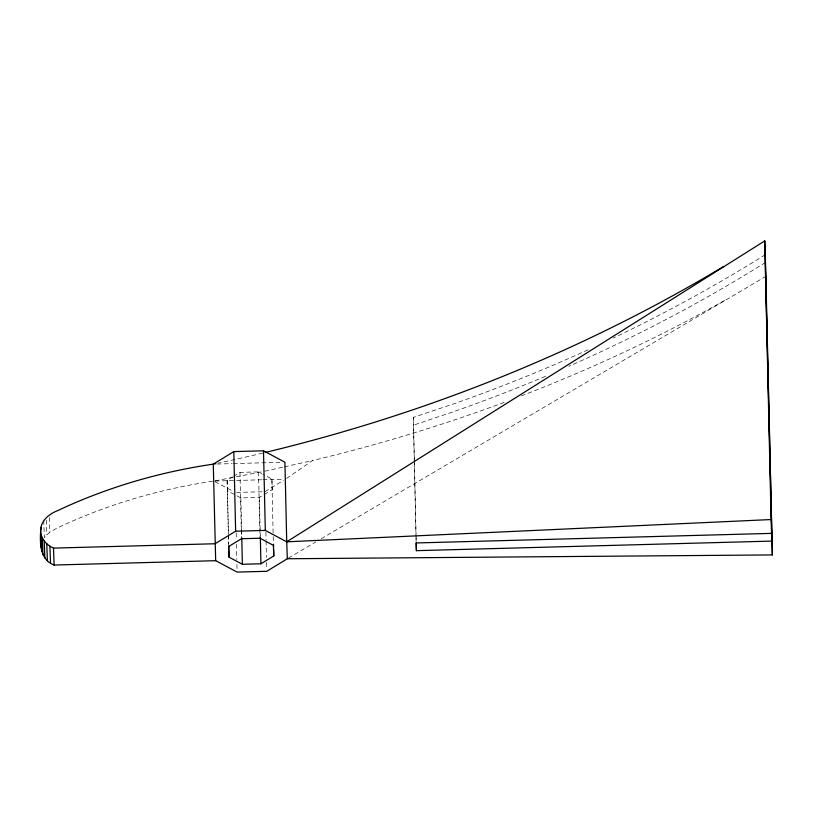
<?xml version="1.0" encoding="UTF-8"?>
<svg xmlns="http://www.w3.org/2000/svg" width="813" height="813" viewBox="0 0 813 813"><rect width="100%" height="100%" fill="white"/><g stroke="black" fill="none" stroke-linecap="round" stroke-linejoin="round"><path stroke-width="0.61" stroke-dasharray="4.07 3.05" d="M212.671 481.245A476.804 391.51 -2 0 0 57.997 527.667L49.806 532.088L44.369 537.617L43.76 520.676M286.562 478.43L312.588 460.534A1441.764 1174.876 0.4 0 0 505.788 401.785M228.331 534.05L227.112 480.219L232.467 476.957M233.534 476.296L239.967 472.383L258.514 471.886L261.857 473.664M264.957 491.682L283.351 480.463M227.112 480.219L227.488 490.808L240.872 497.932L259.418 497.434L272.274 489.599L271.898 479.009L262.975 474.264M288.422 558.104L315.749 541.966M321.216 538.734L766.029 276.278M414.295 461.794L413.289 417.415L456.103 403.024A1441.256 1183.454 -2 0 0 589.293 349.244M414.345 459.365L413.563 425.138L456.378 410.738A1441.256 1183.454 -2 0 0 547.881 375.291M264.682 471.235L283.107 467.119M284.337 466.845L312.588 460.534M215.11 480.829L234.947 477.007M236.187 476.774L263.453 471.51M217.041 464.04L232.122 463.634M233.382 463.593L279.885 462.343M215.13 481.042L261.634 479.782M262.894 479.751L283.005 479.213M236.522 492.444L263.727 491.713M214.937 481.642L233.138 491.337M413.289 417.415L413.563 425.138M49.288 517.576L49.806 532.088M46.28 520.147L46.798 534.659M414.366 460.636L416.043 534.182M416.063 535.452L416.215 541.783M414.325 463.064L415.992 536.61M416.022 537.881L416.104 541.682M271.898 479.009L273.168 535.34M273.198 536.59L273.402 545.36M265.881 532.119L266.054 539.7M266.075 540.96L266.451 557.393M266.562 562.444L266.705 568.765M259.418 497.434L260.302 536.234M258.514 471.886L260.018 538.226M240.872 497.932L241.583 529.233M241.613 530.483L241.786 537.993M239.967 472.383L241.441 537.474M236.197 532.922L236.339 539.232M236.461 544.293L236.807 559.456M236.918 564.507L237.03 569.567M227.488 490.808L228.453 533.358M228.483 534.619L228.687 543.379M228.362 535.3L228.595 545.31M724.647 300.464A1441.764 1174.876 0.4 0 1 521.184 395.951M765.531 262.447A1441.256 1183.454 -2 0 1 568.805 366.267M765.257 254.733A1441.256 1183.454 -2 0 1 613.297 338.045M262.802 453.065A1441.764 1191.98 -4.5 0 1 218.24 463.095"/><path stroke-width="1.22" d="M765.531 262.447L772.35 554.923L287.324 558.755L266.766 571.295L237.091 572.088L215.679 560.685L54.115 565.035C40.111 560.015 39.796 543.257 40.65 530.909C40.406 521.052 48.932 513.979 57.398 510.737A476.804 391.51 -2 0 1 213.27 464.142A1441.764 1191.98 -4.5 0 0 215.75 463.613M41.25 547.85L41.463 541.895M287.324 558.755L286.725 541.824L764.769 240.912L772.35 554.923M764.769 240.912L771.09 519.548L286.725 541.824L284.916 462.211L263.503 450.798L233.819 451.601L213.27 464.142L215.679 560.685M286.725 541.824L265.312 530.411L235.628 531.214L215.069 543.745L53.506 548.104C46.605 545.167 40.863 538.663 40.65 530.909M273.778 555.94L273.402 545.36L260.018 538.226L241.471 538.724L228.616 546.56L229.002 557.149L242.376 564.273L260.932 563.775L273.778 555.94L273.635 549.679M771.09 519.548L771.578 533.379L416.134 542.952L416.408 550.665L771.852 541.092M53.506 548.104L54.115 565.035M49.908 546.194L50.508 563.124M46.778 543.785L47.388 560.726M44.227 540.97L44.827 557.901M42.317 537.82L42.916 554.751M40.945 527.373L41.036 529.802M41.107 534.426L41.717 551.366M416.236 543.054L416.408 550.665M273.524 544.669L273.575 547.179M263.503 450.798L265.312 530.411M260.333 537.495L260.932 563.775M241.786 537.993L242.376 564.273M233.819 451.601L235.628 531.214M228.738 545.879L229.002 557.149M723.438 266.603A1441.764 1191.98 -4.5 0 1 265.262 452.465"/></g></svg>
